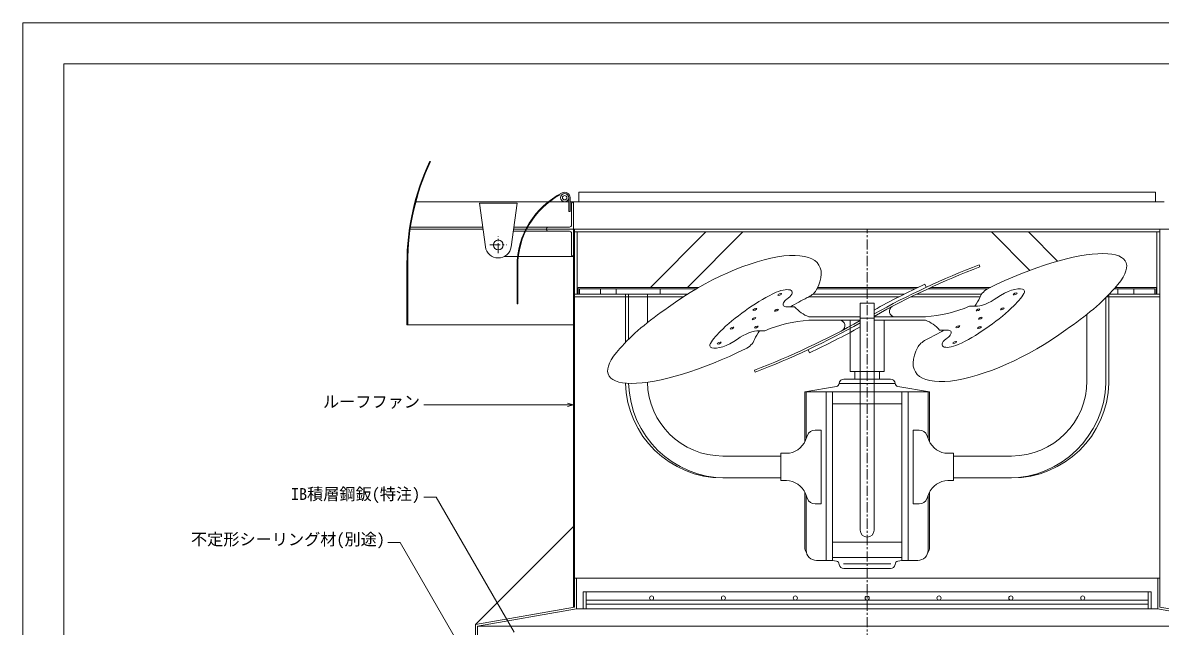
# Model space of a CAD drawing. Units: millimetres, scale not verified. Extents: x -840 to 840, y -594 to 594.
# Drawn here: x -840 to 268, y 6 to 594 of the extents above; entities that cross this region are included whole.
import ezdxf
from ezdxf.enums import TextEntityAlignment as Align

# ---------------------------------------------------------------- set-up
doc = ezdxf.new("R2010")
doc.units = ezdxf.units.MM
doc.header["$LTSCALE"] = 2
doc.linetypes.add('CHAIN1', pattern=[8, 5, -1, 1, -1])
for name, color, linetype, lineweight in [('0-0_輪郭線', 2, 'Continuous', 9), ('0-1_図面枠', 7, 'Continuous', 9), ('0-2_文字', 5, 'Continuous', 9), ('0-6_寸法線', 7, 'Continuous', 9), ('0-7_躯体', 4, 'Continuous', 9), ('0-8_中心線', 2, 'CHAIN1', 9)]:
    doc.layers.add(name, color=color, linetype=linetype, lineweight=lineweight)
doc.styles.add('ＭＳ ゴシック', font='')
doc.styles.get('ＭＳ ゴシック').set_extended_font_data('MS Gothic')

msp = doc.modelspace()

# ---------------------------------------------------------------- linework, layer by layer
at = {"layer": '0-0_輪郭線'}
msp.add_lwpolyline([(800, 554), (-800, 554), (-800, -554), (800, -554)], close=True, dxfattribs=at)
at = {"layer": '0-1_図面枠'}
msp.add_lwpolyline([(840, -594), (840, 594), (-840, 594), (-840, -594)], close=True, dxfattribs=at)
at = {"layer": '0-6_寸法線'}
for p, q in [((-437.326, 221.644), (-449.326, 221.644)), ((-303.455, 221.643), (-437.326, 221.644)), ((-437.326, 131.644), (-449.326, 131.644)), ((-361.41, 0.152), (-437.326, 131.644)), ((-472.304, 87.533), (-484.304, 87.533)), ((-396.388, -43.959), (-472.304, 87.533))]:
    msp.add_line(p, q, dxfattribs=at)
msp.add_lwpolyline([(-309.25, 220.09), (-303.455, 221.643), (-309.25, 223.196)], dxfattribs=at)
at = {"layer": '0-7_躯体', "color": 7}
for p, q in [((-308.122, 423.517), (-308.122, 410.184)), ((-306.788, 423.517), (-306.788, 410.184)), ((-298.455, 419.517), (-298.455, 428.851)), ((-298.455, 428.851), (263.545, 428.851)), ((263.545, 419.517), (263.545, 428.851)), ((-457.114, 419.517), (-328.223, 419.517)), ((-358.455, 418.184), (-395.122, 418.184)), ((-395.122, 418.184), (-389.339, 375.805)), ((-328.223, 419.517), (-376.788, 419.517)), ((-358.455, 418.184), (-364.238, 375.805)), ((-327.143, 419.517), (-308.122, 419.517)), ((-308.122, 419.517), (-327.143, 419.517)), ((-306.788, 410.184), (-308.122, 410.184)), ((-303.455, 419.517), (-306.788, 419.517)), ((-306.788, 419.517), (271.878, 419.517)), ((-305.455, 417.517), (-305.455, 396.851)), ((-303.455, 419.517), (-303.455, 24.359)), ((-462.587, 392.851), (-391.665, 392.851)), ((-462.288, 394.851), (-391.938, 394.851)), ((-362.185, 390.851), (-350.91, 390.851)), ((-361.912, 392.851), (-349.937, 392.851)), ((-361.639, 394.851), (-348.894, 394.851)), ((-350.173, 390.851), (-307.455, 390.851)), ((-349.19, 392.851), (314.28, 392.851)), ((-348.135, 394.851), (-307.455, 394.851)), ((-305.455, 368.184), (-305.455, 388.851)), ((-302.455, 392.851), (-302.455, 24.533)), ((-302.455, 390.184), (267.545, 390.184)), ((-299.788, 390.184), (-299.788, 329.517)), ((264.878, 390.184), (264.878, 329.517)), ((267.545, 392.851), (267.545, 24.533)), ((-371.131, 366.184), (-357.949, 366.184)), ((-357.277, 366.184), (-303.455, 366.184)), ((-465.788, 359.517), (-465.788, 299.517)), ((-464.988, 359.517), (-464.988, 299.517)), ((-358.495, 356.851), (-358.495, 320.184)), ((-357.828, 356.851), (-357.828, 320.184)), ((-358.495, 320.184), (-357.828, 320.184)), ((-303.455, 299.517), (-465.788, 299.517)), ((-399.055, 7.723), (-303.455, 103.323)), ((267.545, 52.851), (-302.455, 52.851)), ((-300.455, 52.851), (-300.455, 22.851)), ((265.545, 52.851), (265.545, 22.851)), ((-399.055, 7.723), (-302.455, 24.533)), ((265.545, 22.851), (-300.455, 22.851)), ((362.145, 6.041), (265.545, 22.851)), ((364.145, 7.723), (267.545, 24.533)), ((-399.055, 7.723), (-399.055, -43.959))]:
    msp.add_line(p, q, dxfattribs=at)
at = {"layer": '0-7_躯体'}
for p, q in [((-192.455, 336.184), (-138.455, 390.184)), ((141.017, 352.713), (103.545, 390.184)), ((168.07, 361.66), (139.545, 390.184)), ((92.37, 356.23), (91.653, 358.097)), ((-299.122, 336.184), (-299.122, 329.517)), ((-181.264, 336.184), (-299.122, 336.184)), ((-297.788, 334.851), (-297.788, 329.517)), ((-183.572, 334.851), (-297.788, 334.851)), ((-277.122, 334.851), (-277.122, 329.517)), ((-261.788, 334.851), (-261.788, 329.517)), ((-219.122, 334.851), (-219.122, 329.517)), ((29.446, 334.851), (-66.211, 334.851)), ((32.226, 336.184), (-65.575, 336.184)), ((40.124, 336.224), (38.716, 339.245)), ((100.044, 334.851), (41.912, 334.851)), ((102.76, 336.184), (44.796, 336.184)), ((262.878, 334.851), (223.198, 334.851)), ((264.212, 336.184), (224.402, 336.184)), ((226.878, 334.851), (226.878, 329.517)), ((242.212, 334.851), (242.212, 329.517)), ((262.878, 334.851), (262.878, 329.517)), ((264.212, 336.184), (264.212, 329.517)), ((-192.386, 329.517), (-302.455, 329.517)), ((-196.563, 326.851), (-302.455, 326.851)), ((-252.855, 282.587), (-252.855, 329.517)), ((-249.855, 285.627), (-249.855, 329.517)), ((-231.522, 301.826), (-231.522, 329.517)), ((-216.512, 329.517), (-192.386, 329.517)), ((13.309, 326.851), (-74.358, 326.851)), ((18.588, 329.517), (-70.398, 329.517)), ((92.45, 326.851), (25.207, 326.851)), ((93.993, 329.517), (30.666, 329.517)), ((214.945, 242.797), (214.945, 326.074)), ((267.545, 326.851), (215.725, 326.851)), ((217.945, 242.797), (217.945, 329.114)), ((267.545, 329.517), (218.332, 329.517)), ((-88.076, 317.214), (-95.849, 317.214)), ((-24.122, 304.184), (-24.122, 320.851)), ((-10.788, 320.851), (-24.122, 320.851)), ((-10.788, 304.184), (-10.788, 320.851)), ((87.626, 317.757), (82.287, 317.757)), ((-74.122, 307.517), (-24.122, 307.517)), ((-74.122, 304.184), (-24.122, 304.184)), ((-34.122, 254.184), (-34.122, 304.184)), ((-24.122, 307.517), (-24.122, 304.184)), ((-10.788, 306.184), (-24.122, 306.184)), ((-24.122, 99.517), (-24.122, 304.184)), ((39.212, 307.517), (-10.788, 307.517)), ((-10.788, 304.184), (-10.788, 307.517)), ((39.212, 304.184), (-10.788, 304.184)), ((-10.788, 99.517), (-10.788, 304.184)), ((-0.788, 254.184), (-0.788, 304.184)), ((196.612, 245.184), (196.612, 309.875)), ((-122.536, 293.944), (-117.197, 293.944)), ((53.166, 294.488), (60.939, 294.488)), ((-75.034, 275.477), (-73.625, 272.456)), ((-127.279, 255.471), (-126.563, 253.604)), ((-17.455, 246.851), (-40.055, 246.851)), ((5.145, 246.851), (-39.995, 246.851)), ((-0.788, 254.184), (-34.122, 254.184)), ((-29.455, 246.851), (-29.455, 254.184)), ((-24.122, 246.851), (-24.122, 99.517)), ((-5.455, 246.851), (-5.455, 254.184)), ((-252.855, 242.797), (-252.855, 242.799)), ((-78.122, 234.517), (-47.463, 239.648)), ((43.212, 234.517), (-78.122, 234.517)), ((-78.122, 185.939), (-78.122, 234.517)), ((-76.855, 189.019), (-76.855, 234.517)), ((-57.522, 70.117), (-57.522, 234.517)), ((-51.158, 70.117), (-51.158, 234.517)), ((9.8, 242.517), (-44.71, 242.517)), ((43.212, 234.517), (12.553, 239.648)), ((16.248, 70.117), (16.248, 234.517)), ((22.612, 70.117), (22.612, 234.517)), ((41.945, 189.019), (41.945, 234.517)), ((43.212, 185.939), (43.212, 234.517)), ((16.248, 222.797), (-51.158, 222.797)), ((-75.552, 192.311), (-77.592, 187.157)), ((-68.188, 197.184), (-62.188, 197.184)), ((-62.188, 125.184), (-62.188, 197.184)), ((27.278, 125.184), (27.278, 197.184)), ((33.278, 197.184), (27.278, 197.184)), ((40.642, 192.311), (42.682, 187.157)), ((-101.522, 171.851), (-158.188, 171.851)), ((-101.522, 147.851), (-101.522, 174.517)), ((-96.188, 174.517), (-101.522, 174.517)), ((61.278, 174.517), (66.612, 174.517)), ((66.612, 147.851), (66.612, 174.517)), ((66.612, 171.851), (123.278, 171.851)), ((-101.522, 150.517), (-158.188, 150.517)), ((-96.188, 147.851), (-101.522, 147.851)), ((61.278, 147.851), (66.612, 147.851)), ((66.612, 150.517), (123.278, 150.517)), ((-78.122, 82.994), (-78.122, 136.429)), ((-75.552, 130.057), (-77.592, 135.211)), ((-76.855, 80.117), (-76.855, 133.349)), ((40.642, 130.057), (42.682, 135.211)), ((41.945, 80.117), (41.945, 133.349)), ((43.212, 82.994), (43.212, 136.429)), ((-68.188, 125.184), (-62.188, 125.184)), ((33.278, 125.184), (27.278, 125.184)), ((-76.855, 97.584), (-76.855, 87.584)), ((-76.855, 80.917), (-76.855, 84.251)), ((16.248, 88.051), (-51.158, 88.051)), ((-51.158, 70.117), (-66.855, 70.117)), ((16.248, 73.117), (-51.158, 73.117)), ((-51.158, 70.117), (-47.463, 69.499)), ((5.625, 66.684), (-40.535, 66.684)), ((16.248, 70.117), (12.553, 69.499)), ((31.945, 70.117), (16.248, 70.117)), ((5.145, 62.184), (-40.055, 62.184)), ((259.212, 39.517), (-294.122, 39.517)), ((-294.122, 39.517), (-294.122, 22.851)), ((-291.122, 39.517), (-291.122, 22.851)), ((256.212, 39.517), (256.212, 22.851)), ((259.212, 39.517), (259.212, 22.851)), ((256.212, 31.517), (-291.122, 31.517)), ((256.212, 27.517), (-291.122, 27.517))]:
    msp.add_line(p, q, dxfattribs=at)
msp.add_lwpolyline([(-219.122, 336.184), (-228.455, 336.184), (-174.455, 390.184)], dxfattribs=at)
at = {"layer": '0-7_躯体', "color": 7}
for points in [[(362.145, 6.041), (-397.055, 6.041), (-300.455, 22.851)], [(-397.055, 6.041), (-397.055, -43.959), (-399.055, -43.959)]]:
    msp.add_lwpolyline(points, dxfattribs=at)
for centre, radius in [((-312.122, 423.517), 4), ((-312.122, 423.517), 2.167), ((-376.788, 377.517), 4.833)]:
    msp.add_circle(centre, radius, dxfattribs=at)
at = {"layer": '0-7_躯体'}
for centre in [(-227.455, 33.517), (-157.455, 33.517), (-87.455, 33.517), (-17.455, 33.517), (52.545, 33.517), (122.545, 33.517), (192.545, 33.517)]:
    msp.add_circle(centre, 2, dxfattribs=at)
at = {"layer": '0-7_躯体', "color": 7}
for centre, radius, start, end in [((-232.455, 359.517), 233.333, 154.76211, 180), ((-232.455, 359.517), 232.533, 154.72915, 180), ((-278.495, 356.851), 80, 116.70826, 180), ((-278.495, 356.851), 79.333, 118.68938, 180), ((-312.122, 423.517), 5.333, 0, 117.63815), ((-303.455, 417.517), 2, 90, 180), ((-328.122, 392.851), 2, 90, 270), ((-307.455, 396.851), 2, 270, 0), ((-307.455, 388.851), 2, 0, 90), ((-376.788, 377.517), 12.667, 187.77046, 352.22954), ((-303.455, 368.184), 2, 180, 270)]:
    msp.add_arc(centre, radius, start, end, dxfattribs=at)
at = {"layer": '0-7_躯体'}
for centre, radius, start, end in [((379.064, -390.634), 802, 111, 119.08457), ((379.064, -390.634), 800, 111, 119.16428), ((-83.468, 344.656), 20, 292.30144, 325.4003), ((379.064, -390.634), 805.333, 115, 118.95275), ((108.165, 319.537), 17.333, 114.10924, 157.44971), ((-62.706, 338.835), 33.333, 220.43937, 249.97359), ((9.465, 312.851), 5.333, 117.7167, 270), ((30.34, 440.555), 133.333, 273.81519, 292.92968), ((-413.974, 1002.336), 800, 291, 299.16428), ((-413.974, 1002.336), 802, 291, 299.08457), ((-65.25, 171.146), 133.333, 93.81519, 112.92968), ((-44.374, 298.851), 5.333, 297.7167, 90), ((27.797, 272.866), 33.333, 40.43937, 69.97359), ((-413.974, 1002.336), 805.333, 295, 298.95275), ((-143.075, 292.164), 17.333, 294.10924, 337.44971), ((48.558, 267.046), 20, 112.30144, 145.4003), ((-158.188, 245.184), 73.333, 181.10248, 270), ((-40.055, 242.184), 4.667, 90, 175.90396), ((5.145, 242.184), 4.667, 4.09604, 90), ((123.278, 245.184), 73.333, 270, 0), ((-158.218, 245.184), 94.667, 181.44511, 270.01822), ((-155.218, 245.184), 94.667, 181.56095, 270), ((-48.017, 242.935), 3.333, 279.56795, 352.80475), ((13.107, 242.935), 3.333, 187.19525, 260.43205), ((120.309, 245.184), 94.667, 270, 358.55489), ((123.309, 245.184), 94.667, 269.98178, 358.55489), ((-68.188, 189.184), 8, 90, 159.81958), ((33.278, 189.184), 8, 20.18042, 90), ((-96.188, 194.517), 20, 270, 338.40525), ((61.278, 194.517), 20, 201.59475, 270), ((-96.188, 127.851), 20, 21.59475, 90), ((61.278, 127.851), 20, 90, 158.40525), ((-68.188, 133.184), 8, 200.18042, 270), ((33.278, 133.184), 8, 270, 339.81958), ((-17.455, 99.517), 6.667, 180, 0), ((-68.122, 82.994), 10, 180, 212.80837), ((-66.855, 80.117), 10, 180, 270), ((31.945, 80.117), 10, 270, 0), ((33.212, 82.994), 10, 327.19163, 0), ((-48.017, 66.212), 3.333, 0.77986, 80.43205), ((13.107, 66.212), 3.333, 99.56795, 179.22014), ((-40.055, 66.851), 4.667, 187.30338, 270), ((5.145, 66.851), 4.667, 270, 352.69662)]:
    msp.add_arc(centre, radius, start, end, dxfattribs=at)
for centre, major_axis, ratio, start_param, end_param in [((-162.337, 300.926), (98.15, 56.667), 0.352941, 5.77022427, 8.15950615), ((124.508, 309.636), (-109.965, -51.278), 0.274725, 2.54704149, 4.79785765), ((-106.448, 323.883), (16.038, 8.172), 0.37037, 0.2273274, 1.36906213), ((-97.571, 328.302), (6.857, 4.12), 0.5, 4.7013302, 6.55122257), ((115.078, 319.387), (-20.687, -13.434), 0.364865, 3.40097602, 4.77552361), ((128.8, 329.805), (-6.852, -3.051), 0.533333, 2.47312684, 3.68646789), ((136.125, 313.07), (-101.036, -58.333), 0.314286, 1.79036311, 2.40886942), ((-126.466, 296.681), (53.934, 39.186), 0.29, 0.98662183, 1.97638283), ((-92.219, 322.276), (6.857, 4.12), 0.5, 1.76864032, 2.51494934), ((-72.305, 286.318), (101.036, 58.333), 0.314286, 1.42609995, 1.58545499), ((65.904, 316.622), (-26.164, -21.187), 0.435644, 2.11155088, 2.47309251), ((101.649, 334.835), (-20.479, -14.339), 0.453333, 0.55236978, 1.6067133), ((120.08, 319.508), (-16.472, -15.571), 0.205882, 1.5703204, 2.51182904), ((-171.034, 298.631), (101.036, 58.333), 0.314286, 1.79036311, 2.40886942), ((-94.182, 320.784), (5.012, 1.824), 0.6125, 2.55913207, 4.19005175), ((91.556, 315.02), (-53.934, -39.186), 0.29, 0.98662183, 1.97638283), ((-154.99, 292.194), (16.472, 15.571), 0.205882, 1.5703204, 2.51182904), ((-136.559, 276.866), (20.479, 14.339), 0.453333, 0.55236978, 1.6067133), ((-100.813, 295.079), (26.164, 21.187), 0.435644, 2.11155088, 2.47309251), ((127.428, 310.776), (-98.15, -56.667), 0.352941, 5.77022427, 8.15950615), ((37.395, 325.383), (-101.036, -58.333), 0.314286, 1.42609995, 1.58545499), ((57.31, 289.425), (-6.857, -4.12), 0.5, 1.76864032, 2.51494934), ((59.272, 290.917), (-5.012, -1.824), 0.6125, 2.55913207, 4.19005175), ((-163.709, 281.896), (6.852, 3.051), 0.533333, 2.47312684, 3.68646789), ((-149.987, 292.314), (20.687, 13.434), 0.364865, 3.40097602, 4.77552361), ((62.662, 283.399), (-6.857, -4.12), 0.5, 4.7013302, 6.55122257), ((71.538, 287.818), (-16.038, -8.172), 0.37037, 0.2273274, 1.36906213), ((-159.417, 302.066), (109.965, 51.278), 0.274725, 2.54704149, 4.79785765)]:
    msp.add_ellipse(centre, major_axis=major_axis, ratio=ratio, start_param=start_param, end_param=end_param, dxfattribs=at)
for centre, major_axis in [((-102.735, 329.232), (1.827, 0.813)), ((126.698, 329.85), (-1.827, -0.813)), ((-126.847, 314.66), (1.827, 0.813)), ((-105.802, 313.865), (1.827, 0.813)), ((90.603, 314.185), (-1.827, -0.813)), ((114.186, 315.193), (-1.827, -0.813)), ((-127.788, 305.653), (1.827, 0.813)), ((92.879, 306.049), (-1.827, -0.813)), ((-149.096, 296.508), (1.827, 0.813)), ((-125.513, 297.516), (1.827, 0.813)), ((70.892, 297.836), (-1.827, -0.813)), ((91.938, 297.041), (-1.827, -0.813)), ((-161.607, 281.851), (1.827, 0.813)), ((67.826, 282.47), (-1.827, -0.813))]:
    msp.add_ellipse(centre, major_axis=major_axis, ratio=0.333333, dxfattribs=at)
at = {"layer": '0-8_中心線'}
for p, q in [((-17.455, -27.031), (-17.455, 392.851)), ((-384.955, 377.517), (-368.622, 377.517)), ((-376.788, 369.351), (-376.788, 385.684))]:
    msp.add_line(p, q, dxfattribs=at)

# ---------------------------------------------------------------- texts
at = {"layer": '0-2_文字', "color": 7, "style": 'ＭＳ ゴシック'}
for s, p in [('ルーフファン', (-547.502, 215.585)), ('IB積層鋼鈑(特注)', (-578.714, 125.585)), ('不定形シーリング材(別途)', (-676.115, 81.474))]:
    msp.add_text(s, height=11.54, dxfattribs=at).set_placement(p, align=Align.BOTTOM_LEFT)

doc.saveas('drawing.dxf')
